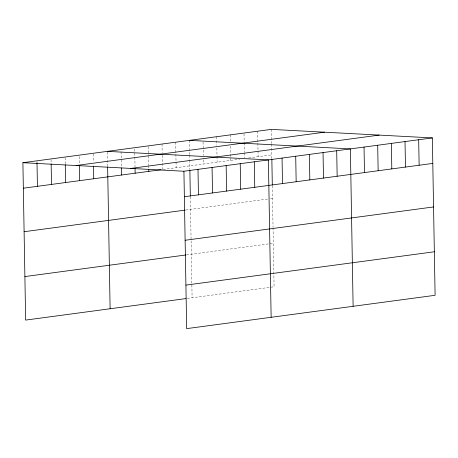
<?xml version="1.0" encoding="UTF-8"?>
<svg xmlns="http://www.w3.org/2000/svg" width="458" height="458" viewBox="0 0 458 458"><rect width="100%" height="100%" fill="white"/><g stroke="black" fill="none" stroke-linecap="round" stroke-linejoin="round"><path stroke-width="0.34" stroke-dasharray="2.29 1.72" d="M163.151 169.443L239.666 159.178M248.545 157.987L271.777 154.867M185.771 210.033L267.753 199.035M270.483 198.669L272.533 198.394M186.555 254.877L273.317 243.238M187.311 298.398L274.079 286.76L273.048 227.821M271.331 129.374L271.577 143.537M271.588 144.247L271.834 158.382M272.315 185.759L273.037 227.122M257.665 131.206L258.003 150.327M258.014 151.037L258.112 156.705M244.017 133.747L244.166 142.243M244.177 142.953L244.337 152.159M244.349 152.869L244.435 157.827M230.34 134.87L230.448 141.247M230.54 146.205L230.786 160.369M216.674 136.702L216.823 145.203M216.874 148.037L217.012 155.829M217.023 156.533L217.121 162.201M203.071 142.077L203.306 155.537M203.381 159.785L203.455 164.033M189.349 140.371L189.595 154.535M189.606 155.245L189.681 159.493M189.692 160.203L189.852 169.38M190.333 196.757L192.097 297.757M175.683 142.203L176.021 161.325M176.032 162.035L176.13 167.702M162.023 144.035L162.172 152.537M162.218 155.371L162.464 169.534M148.369 146.577L148.518 155.079M148.529 155.783L148.69 164.994M148.701 165.699L148.753 168.533M134.721 149.119L135.03 166.826M121.067 151.661L121.341 167.244M107.378 152.079L107.636 166.952M93.3 153.962L93.438 161.754M79.234 156.562L79.371 164.353M65.145 157.741L65.259 164.119M51.067 159.63L51.13 163.174M36.989 161.519L37.012 162.934"/><path stroke-width="0.69" d="M185.948 298.582L25.648 320.09L22.9 162.699L271.331 129.374L432.352 137.91L435.1 295.301L186.669 328.626L183.921 171.24L432.352 137.91M76.039 165.515L324.47 132.19M130.788 168.418L379.213 135.093M23.347 188.198L161.101 169.718M184.368 196.734L432.799 163.409M24.102 231.719L185.089 210.125M185.129 240.261L433.56 206.936M24.887 276.563L185.868 254.969M185.908 285.105L434.339 251.774M189.349 140.371L350.37 148.907L353.118 306.299M107.367 151.369L268.388 159.905L271.136 317.297M22.9 162.699L183.921 171.24M418.686 139.747L419.133 165.241M405.027 141.579L405.473 167.073M391.361 143.411L391.808 168.91M377.695 145.243L378.142 170.742M364.036 147.075L364.482 172.574M336.704 150.745L337.151 176.238M323.045 152.577L323.491 178.076M309.379 154.409L309.826 179.908M295.713 156.241L296.16 181.74M282.054 158.073L282.5 183.572M271.852 159.081L272.304 185.055M254.31 161.794L254.757 187.293M240.232 163.683L240.679 189.183M226.155 165.573L226.601 191.072M212.077 167.462L212.523 192.961M197.999 169.351L198.446 194.85M189.87 170.078L190.322 196.053M148.764 169.242L148.804 171.366M135.053 168.241L135.139 173.198M121.353 167.949L121.473 175.03M107.636 166.952L110.115 308.755M93.512 166.008L93.735 178.752M79.394 165.767L79.658 180.641M65.271 164.823L65.58 182.53M51.141 163.878L51.502 184.419M37.012 162.934L37.424 186.309"/></g></svg>
